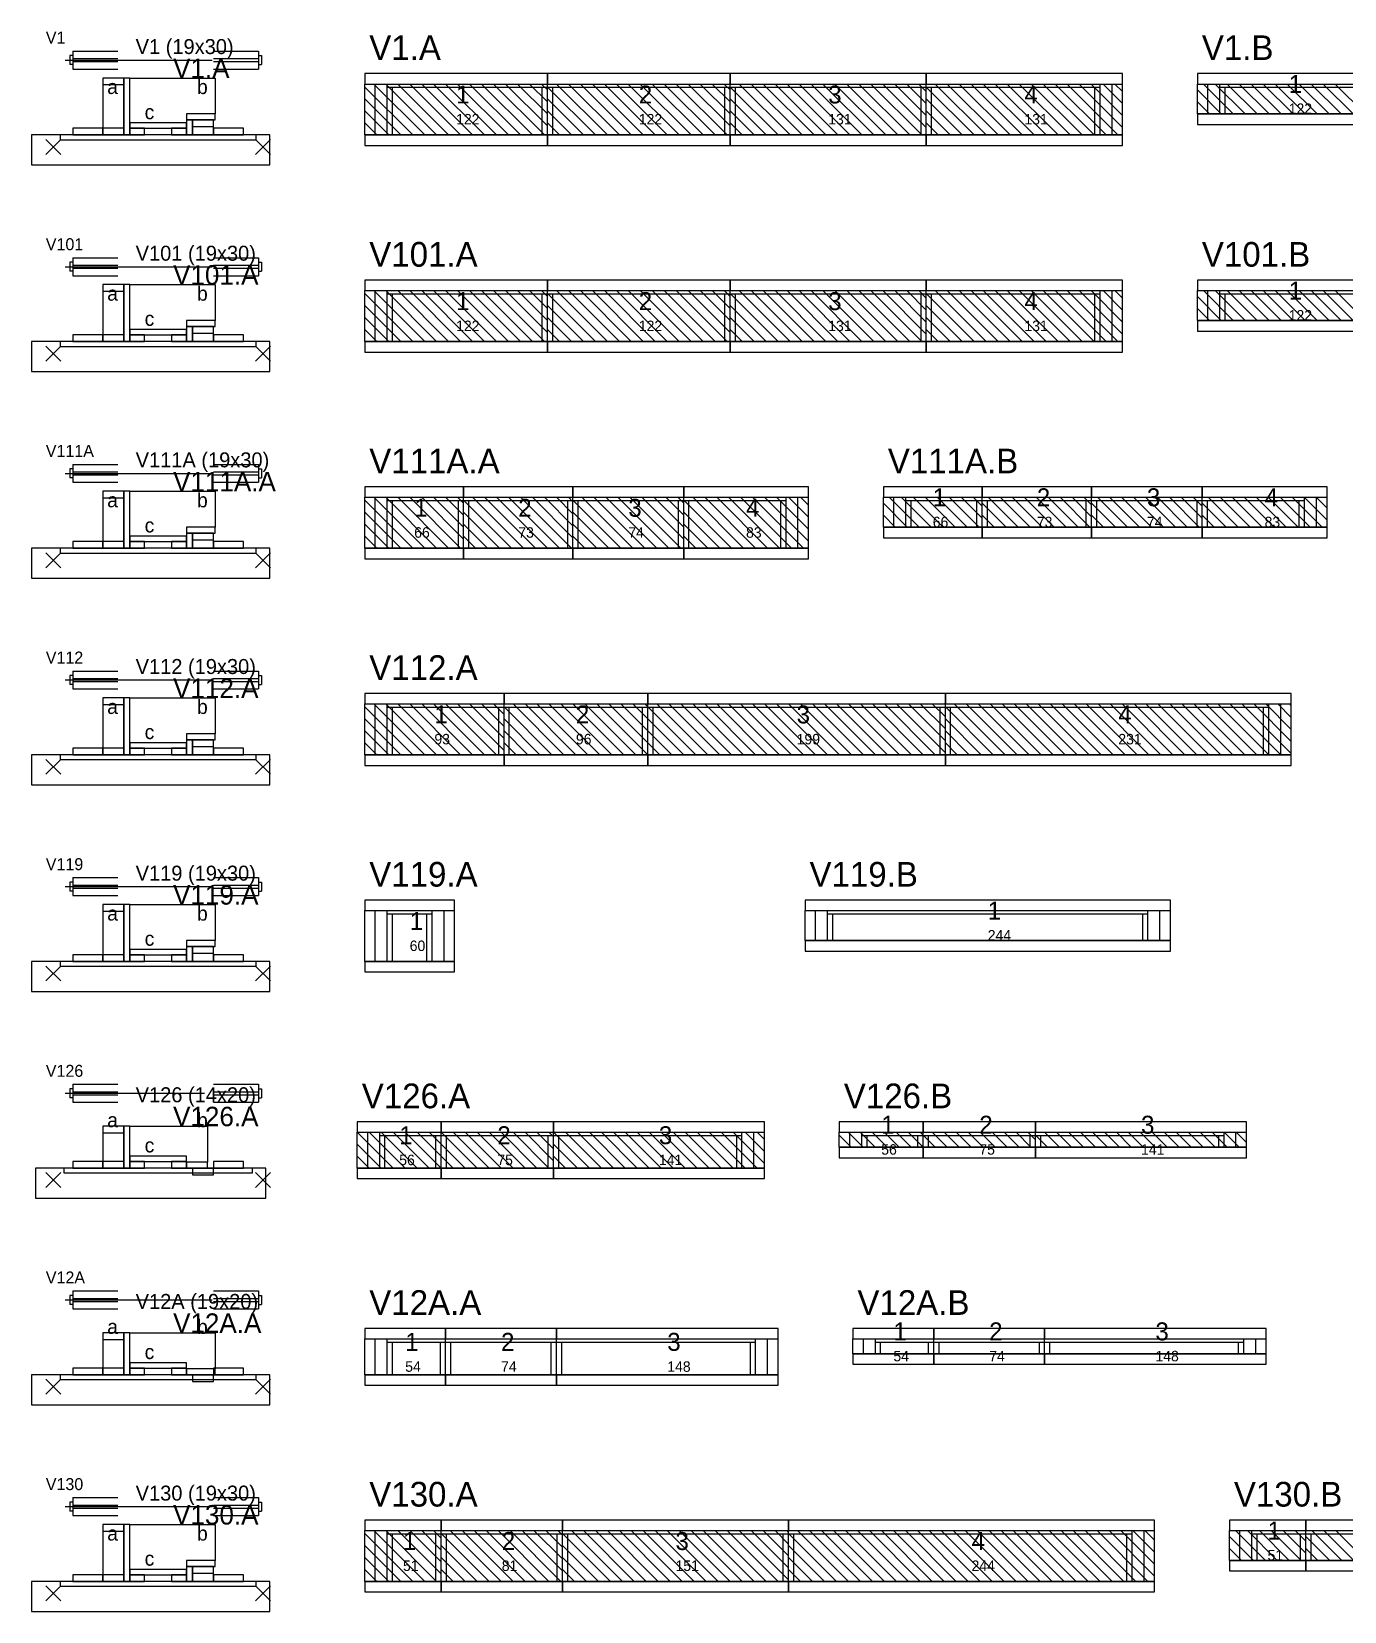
# Model space of a CAD drawing. Header units: metres. Extents: x -10 to 74425, y -2037 to 26.
# Drawn here: x -10 to 867, y -1042 to 13 of the extents above; entities that cross this region are included whole.
import ezdxf

# ---------------------------------------------------------------- set-up
doc = ezdxf.new("R2010")
doc.units = ezdxf.units.M
doc.layers.add('LABELS', color=3, linetype='Continuous')
doc.layers.add('VIGAS', color=7, linetype='Continuous')

msp = doc.modelspace()

# ---------------------------------------------------------------- linework, layer by layer
at = {"layer": 'VIGAS'}
for p, q in [((18, 0), (48, 0)), ((18, 0), (18, -12)), ((112, 0), (142, 0)), ((142, 0), (142, -12)), ((13, -6), (111, -6)), ((16, -3), (16, -9)), ((18, -3), (16, -3)), ((18, -9), (16, -9)), ((18, -5), (48, -5)), ((18, -7), (48, -7)), ((112, -5), (142, -5)), ((112, -7), (142, -7)), ((142, -3), (144, -3)), ((142, -9), (144, -9)), ((144, -3), (144, -9)), ((18, -12), (48, -12)), ((112, -12), (142, -12)), ((213, -22), (335, -22)), ((213, -56), (213, -22)), ((245, -56), (213, -24)), ((253, -56), (219, -22)), ((220, -56), (220, -22)), ((261, -56), (227, -22)), ((228, -56), (228, -22)), ((228, -24.2), (335, -24.2)), ((231.5, -56), (231.5, -24.2)), ((269, -56), (235, -22)), ((277, -56), (243, -22)), ((285, -56), (251, -22)), ((293, -56), (259, -22)), ((301, -56), (267, -22)), ((309, -56), (275, -22)), ((317, -56), (283, -22)), ((325, -56), (291, -22)), ((333, -56), (299, -22)), ((335, -50), (307, -22)), ((335, -42), (315, -22)), ((335, -34), (323, -22)), ((335, -26), (331, -22)), ((331.5, -56), (331.5, -24.2)), ((335, -56), (335, -22)), ((335, -56), (335, -22)), ((335, -22), (457, -22)), ((335, -56), (335, -22)), ((335, -56), (335, -22)), ((335, -56), (335, -22)), ((367, -56), (335, -24)), ((335, -24.2), (457, -24.2)), ((338.5, -56), (338.5, -24.2)), ((375, -56), (341, -22)), ((383, -56), (349, -22)), ((391, -56), (357, -22)), ((399, -56), (365, -22)), ((407, -56), (373, -22)), ((415, -56), (381, -22)), ((423, -56), (389, -22)), ((431, -56), (397, -22)), ((439, -56), (405, -22)), ((447, -56), (413, -22)), ((455, -56), (421, -22)), ((457, -50), (429, -22)), ((457, -42), (437, -22)), ((457, -34), (445, -22)), ((457, -26), (453, -22)), ((453.5, -56), (453.5, -24.2)), ((457, -56), (457, -22)), ((457, -56), (457, -22)), ((457, -22), (588, -22)), ((457, -56), (457, -22)), ((457, -56), (457, -22)), ((457, -56), (457, -22)), ((489, -56), (457, -24)), ((457, -24.2), (588, -24.2)), ((460.5, -56), (460.5, -24.2)), ((497, -56), (463, -22)), ((505, -56), (471, -22)), ((513, -56), (479, -22)), ((521, -56), (487, -22)), ((529, -56), (495, -22)), ((537, -56), (503, -22)), ((545, -56), (511, -22)), ((553, -56), (519, -22)), ((561, -56), (527, -22)), ((569, -56), (535, -22)), ((577, -56), (543, -22)), ((585, -56), (551, -22)), ((588, -51), (559, -22)), ((588, -43), (567, -22)), ((588, -35), (575, -22)), ((588, -27), (583, -22)), ((584.5, -56), (584.5, -24.2)), ((588, -56), (588, -22)), ((588, -56), (588, -22)), ((588, -22), (719, -22)), ((588, -56), (588, -22)), ((588, -56), (588, -22)), ((588, -56), (588, -22)), ((620, -56), (588, -24)), ((588, -24.2), (704, -24.2)), ((591.5, -56), (591.5, -24.2)), ((628, -56), (594, -22)), ((636, -56), (602, -22)), ((644, -56), (610, -22)), ((652, -56), (618, -22)), ((660, -56), (626, -22)), ((668, -56), (634, -22)), ((676, -56), (642, -22)), ((684, -56), (650, -22)), ((692, -56), (658, -22)), ((700, -56), (666, -22)), ((708, -56), (674, -22)), ((716, -56), (682, -22)), ((719, -51), (690, -22)), ((719, -43), (698, -22)), ((700.5, -56), (700.5, -24.2)), ((704, -56), (704, -22)), ((719, -35), (706, -22)), ((712, -56), (712, -22)), ((719, -27), (714, -22)), ((719, -56), (719, -22)), ((769, -22), (891, -22)), ((769, -42), (769, -22)), ((785, -42), (769, -26)), ((793, -42), (773, -22)), ((776, -42), (776, -22)), ((801, -42), (781, -22)), ((784, -42), (784, -22)), ((784, -24.2), (891, -24.2)), ((787.5, -42), (787.5, -24.2)), ((809, -42), (789, -22)), ((817, -42), (797, -22)), ((825, -42), (805, -22)), ((833, -42), (813, -22)), ((841, -42), (821, -22)), ((849, -42), (829, -22)), ((857, -42), (837, -22)), ((865, -42), (845, -22)), ((873, -42), (853, -22)), ((881, -42), (861, -22)), ((237, -56), (213, -32)), ((229, -56), (213, -40)), ((359, -56), (335, -32)), ((351, -56), (335, -40)), ((481, -56), (457, -32)), ((473, -56), (457, -40)), ((612, -56), (588, -32)), ((604, -56), (588, -40)), ((777, -42), (769, -34)), ((769, -42), (891, -42)), ((769, -42), (769, -42)), ((784, -42), (787.5, -42)), ((221, -56), (213, -48)), ((343, -56), (335, -48)), ((465, -56), (457, -48)), ((596, -56), (588, -48)), ((0, -69), (10, -59)), ((0, -59), (10, -69)), ((140, -69), (150, -59)), ((140, -59), (150, -69)), ((213, -56), (335, -56)), ((213, -56), (213, -56)), ((228, -56), (231.5, -56)), ((331.5, -56), (335, -56)), ((335, -56), (457, -56)), ((335, -56), (338.5, -56)), ((335, -56), (335, -56)), ((453.5, -56), (457, -56)), ((457, -56), (588, -56)), ((457, -56), (460.5, -56)), ((457, -56), (457, -56)), ((584.5, -56), (588, -56)), ((588, -56), (719, -56)), ((588, -56), (591.5, -56)), ((588, -56), (588, -56)), ((700.5, -56), (704, -56)), ((13, -144), (111, -144)), ((16, -141), (16, -147)), ((18, -141), (16, -141)), ((18, -147), (16, -147)), ((18, -138), (48, -138)), ((18, -138), (18, -150)), ((18, -143), (48, -143)), ((18, -145), (48, -145)), ((112, -138), (142, -138)), ((112, -143), (142, -143)), ((112, -145), (142, -145)), ((142, -138), (142, -150)), ((142, -141), (144, -141)), ((142, -147), (144, -147)), ((144, -141), (144, -147)), ((18, -150), (48, -150)), ((112, -150), (142, -150)), ((213, -160), (335, -160)), ((213, -194), (213, -160)), ((245, -194), (213, -162)), ((253, -194), (219, -160)), ((220, -194), (220, -160)), ((261, -194), (227, -160)), ((228, -194), (228, -160)), ((228, -162.2), (335, -162.2)), ((231.5, -194), (231.5, -162.2)), ((269, -194), (235, -160)), ((277, -194), (243, -160)), ((285, -194), (251, -160)), ((293, -194), (259, -160)), ((301, -194), (267, -160)), ((309, -194), (275, -160)), ((317, -194), (283, -160)), ((325, -194), (291, -160)), ((333, -194), (299, -160)), ((335, -188), (307, -160)), ((335, -180), (315, -160)), ((335, -172), (323, -160)), ((335, -164), (331, -160)), ((331.5, -194), (331.5, -162.2)), ((335, -194), (335, -160)), ((335, -194), (335, -160)), ((335, -160), (457, -160)), ((335, -194), (335, -160)), ((335, -194), (335, -160)), ((335, -194), (335, -160)), ((367, -194), (335, -162)), ((335, -162.2), (457, -162.2)), ((338.5, -194), (338.5, -162.2)), ((375, -194), (341, -160)), ((383, -194), (349, -160)), ((391, -194), (357, -160)), ((399, -194), (365, -160)), ((407, -194), (373, -160)), ((415, -194), (381, -160)), ((423, -194), (389, -160)), ((431, -194), (397, -160)), ((439, -194), (405, -160)), ((447, -194), (413, -160)), ((455, -194), (421, -160)), ((457, -188), (429, -160)), ((457, -180), (437, -160)), ((457, -172), (445, -160)), ((457, -164), (453, -160)), ((453.5, -194), (453.5, -162.2)), ((457, -194), (457, -160)), ((457, -194), (457, -160)), ((457, -160), (588, -160)), ((457, -194), (457, -160)), ((457, -194), (457, -160)), ((457, -194), (457, -160)), ((489, -194), (457, -162)), ((457, -162.2), (588, -162.2)), ((460.5, -194), (460.5, -162.2)), ((497, -194), (463, -160)), ((505, -194), (471, -160)), ((513, -194), (479, -160)), ((521, -194), (487, -160)), ((529, -194), (495, -160)), ((537, -194), (503, -160)), ((545, -194), (511, -160)), ((553, -194), (519, -160)), ((561, -194), (527, -160)), ((569, -194), (535, -160)), ((577, -194), (543, -160)), ((585, -194), (551, -160)), ((588, -189), (559, -160)), ((588, -181), (567, -160)), ((588, -173), (575, -160)), ((588, -165), (583, -160)), ((584.5, -194), (584.5, -162.2)), ((588, -194), (588, -160)), ((588, -194), (588, -160)), ((588, -160), (719, -160)), ((588, -194), (588, -160)), ((588, -194), (588, -160)), ((588, -194), (588, -160)), ((620, -194), (588, -162)), ((588, -162.2), (704, -162.2)), ((591.5, -194), (591.5, -162.2)), ((628, -194), (594, -160)), ((636, -194), (602, -160)), ((644, -194), (610, -160)), ((652, -194), (618, -160)), ((660, -194), (626, -160)), ((668, -194), (634, -160)), ((676, -194), (642, -160)), ((684, -194), (650, -160)), ((692, -194), (658, -160)), ((700, -194), (666, -160)), ((708, -194), (674, -160)), ((716, -194), (682, -160)), ((719, -189), (690, -160)), ((719, -181), (698, -160)), ((700.5, -194), (700.5, -162.2)), ((704, -194), (704, -160)), ((719, -173), (706, -160)), ((712, -194), (712, -160)), ((719, -165), (714, -160)), ((719, -194), (719, -160)), ((769, -160), (891, -160)), ((769, -180), (769, -160)), ((785, -180), (769, -164)), ((793, -180), (773, -160)), ((776, -180), (776, -160)), ((801, -180), (781, -160)), ((784, -180), (784, -160)), ((784, -162.2), (891, -162.2)), ((787.5, -180), (787.5, -162.2)), ((809, -180), (789, -160)), ((817, -180), (797, -160)), ((825, -180), (805, -160)), ((833, -180), (813, -160)), ((841, -180), (821, -160)), ((849, -180), (829, -160)), ((857, -180), (837, -160)), ((865, -180), (845, -160)), ((873, -180), (853, -160)), ((881, -180), (861, -160)), ((237, -194), (213, -170)), ((229, -194), (213, -178)), ((359, -194), (335, -170)), ((351, -194), (335, -178)), ((481, -194), (457, -170)), ((473, -194), (457, -178)), ((612, -194), (588, -170)), ((604, -194), (588, -178)), ((777, -180), (769, -172)), ((221, -194), (213, -186)), ((343, -194), (335, -186)), ((465, -194), (457, -186)), ((596, -194), (588, -186)), ((769, -180), (891, -180)), ((769, -180), (769, -180)), ((784, -180), (787.5, -180)), ((0, -207), (10, -197)), ((0, -197), (10, -207)), ((140, -207), (150, -197)), ((140, -197), (150, -207)), ((213, -194), (335, -194)), ((213, -194), (213, -194)), ((228, -194), (231.5, -194)), ((331.5, -194), (335, -194)), ((335, -194), (457, -194)), ((335, -194), (338.5, -194)), ((335, -194), (335, -194)), ((453.5, -194), (457, -194)), ((457, -194), (588, -194)), ((457, -194), (460.5, -194)), ((457, -194), (457, -194)), ((584.5, -194), (588, -194)), ((588, -194), (719, -194)), ((588, -194), (591.5, -194)), ((588, -194), (588, -194)), ((700.5, -194), (704, -194)), ((13, -282), (111, -282)), ((16, -279), (16, -285)), ((18, -279), (16, -279)), ((18, -276), (48, -276)), ((18, -276), (18, -288)), ((18, -281), (48, -281)), ((18, -283), (48, -283)), ((112, -276), (142, -276)), ((112, -281), (142, -281)), ((112, -283), (142, -283)), ((142, -276), (142, -288)), ((142, -279), (144, -279)), ((144, -279), (144, -285)), ((18, -285), (16, -285)), ((18, -288), (48, -288)), ((112, -288), (142, -288)), ((142, -285), (144, -285)), ((213, -298), (279, -298)), ((213, -332), (213, -298)), ((245, -332), (213, -300)), ((253, -332), (219, -298)), ((220, -332), (220, -298)), ((261, -332), (227, -298)), ((228, -332), (228, -298)), ((228, -300.2), (279, -300.2)), ((231.5, -332), (231.5, -300.2)), ((269, -332), (235, -298)), ((277, -332), (243, -298)), ((279, -326), (251, -298)), ((279, -318), (259, -298)), ((279, -310), (267, -298)), ((279, -302), (275, -298)), ((275.5, -332), (275.5, -300.2)), ((279, -332), (279, -298)), ((279, -332), (279, -298)), ((279, -298), (352, -298)), ((279, -332), (279, -298)), ((279, -332), (279, -298)), ((279, -332), (279, -298)), ((311, -332), (279, -300)), ((279, -300.2), (352, -300.2)), ((282.5, -332), (282.5, -300.2)), ((319, -332), (285, -298)), ((327, -332), (293, -298)), ((335, -332), (301, -298)), ((343, -332), (309, -298)), ((351, -332), (317, -298)), ((352, -325), (325, -298)), ((352, -317), (333, -298)), ((352, -309), (341, -298)), ((348.5, -332), (348.5, -300.2)), ((352, -301), (349, -298)), ((352, -332), (352, -298)), ((352, -332), (352, -298)), ((352, -298), (426, -298)), ((352, -332), (352, -298)), ((352, -332), (352, -298)), ((352, -332), (352, -298)), ((384, -332), (352, -300)), ((352, -300.2), (426, -300.2)), ((355.5, -332), (355.5, -300.2)), ((392, -332), (358, -298)), ((400, -332), (366, -298)), ((408, -332), (374, -298)), ((416, -332), (382, -298)), ((424, -332), (390, -298)), ((426, -326), (398, -298)), ((426, -318), (406, -298)), ((426, -310), (414, -298)), ((426, -302), (422, -298)), ((422.5, -332), (422.5, -300.2)), ((426, -332), (426, -298)), ((426, -332), (426, -298)), ((426, -298), (509.3, -298)), ((426, -332), (426, -298)), ((426, -332), (426, -298)), ((426, -332), (426, -298)), ((458, -332), (426, -300)), ((426, -300.2), (494.3, -300.2)), ((429.5, -332), (429.5, -300.2)), ((466, -332), (432, -298)), ((474, -332), (440, -298)), ((482, -332), (448, -298)), ((490, -332), (456, -298)), ((498, -332), (464, -298)), ((506, -332), (472, -298)), ((509.3, -327.3), (480, -298)), ((509.3, -319.3), (488, -298)), ((490.8, -332), (490.8, -300.2)), ((494.3, -332), (494.3, -298)), ((509.3, -311.3), (496, -298)), ((502.3, -332), (502.3, -298)), ((509.3, -303.3), (504, -298)), ((509.3, -332), (509.3, -298)), ((559.3, -298), (625.3, -298)), ((559.3, -318), (559.3, -298)), ((575.3, -318), (559.3, -302)), ((583.3, -318), (563.3, -298)), ((566.3, -318), (566.3, -298)), ((591.3, -318), (571.3, -298)), ((574.3, -318), (574.3, -298)), ((574.3, -300.2), (625.3, -300.2)), ((577.8, -318), (577.8, -300.2)), ((599.3, -318), (579.3, -298)), ((607.3, -318), (587.3, -298)), ((615.3, -318), (595.3, -298)), ((623.3, -318), (603.3, -298)), ((625.3, -312), (611.3, -298)), ((625.3, -304), (619.3, -298)), ((621.8, -318), (621.8, -300.2)), ((625.3, -318), (625.3, -298)), ((625.3, -318), (625.3, -298)), ((625.3, -298), (698.3, -298)), ((625.3, -318), (625.3, -298)), ((625.3, -318), (625.3, -298)), ((625.3, -318), (625.3, -298)), ((625.3, -300.2), (698.3, -300.2)), ((641.3, -318), (625.3, -302)), ((628.8, -318), (628.8, -300.2)), ((649.3, -318), (629.3, -298)), ((657.3, -318), (637.3, -298)), ((665.3, -318), (645.3, -298)), ((673.3, -318), (653.3, -298)), ((681.3, -318), (661.3, -298)), ((689.3, -318), (669.3, -298)), ((697.3, -318), (677.3, -298)), ((698.3, -311), (685.3, -298)), ((698.3, -303), (693.3, -298)), ((694.8, -318), (694.8, -300.2)), ((698.3, -318), (698.3, -298)), ((698.3, -318), (698.3, -298)), ((698.3, -298), (772.3, -298)), ((698.3, -318), (698.3, -298)), ((698.3, -318), (698.3, -298)), ((698.3, -318), (698.3, -298)), ((698.3, -300.2), (772.3, -300.2)), ((714.3, -318), (698.3, -302)), ((701.8, -318), (701.8, -300.2)), ((722.3, -318), (702.3, -298)), ((730.3, -318), (710.3, -298)), ((738.3, -318), (718.3, -298)), ((746.3, -318), (726.3, -298)), ((754.3, -318), (734.3, -298)), ((762.3, -318), (742.3, -298)), ((770.3, -318), (750.3, -298)), ((772.3, -312), (758.3, -298)), ((772.3, -304), (766.3, -298)), ((768.8, -318), (768.8, -300.2)), ((772.3, -318), (772.3, -298)), ((772.3, -318), (772.3, -298)), ((772.3, -298), (855.6, -298)), ((772.3, -318), (772.3, -298)), ((772.3, -318), (772.3, -298)), ((772.3, -318), (772.3, -298)), ((772.3, -300.2), (840.6, -300.2)), ((788.3, -318), (772.3, -302)), ((775.8, -318), (775.8, -300.2)), ((796.3, -318), (776.3, -298)), ((804.3, -318), (784.3, -298)), ((812.3, -318), (792.3, -298)), ((820.3, -318), (800.3, -298)), ((828.3, -318), (808.3, -298)), ((836.3, -318), (816.3, -298)), ((844.3, -318), (824.3, -298)), ((852.3, -318), (832.3, -298)), ((837.1, -318), (837.1, -300.2)), ((855.6, -313.3), (840.3, -298)), ((840.6, -318), (840.6, -298)), ((855.6, -305.3), (848.3, -298)), ((848.6, -318), (848.6, -298)), ((855.6, -318), (855.6, -298)), ((237, -332), (213, -308)), ((229, -332), (213, -316)), ((303, -332), (279, -308)), ((295, -332), (279, -316)), ((376, -332), (352, -308)), ((368, -332), (352, -316)), ((450, -332), (426, -308)), ((442, -332), (426, -316)), ((567.3, -318), (559.3, -310)), ((633.3, -318), (625.3, -310)), ((706.3, -318), (698.3, -310)), ((780.3, -318), (772.3, -310)), ((221, -332), (213, -324)), ((287, -332), (279, -324)), ((360, -332), (352, -324)), ((434, -332), (426, -324)), ((559.3, -318), (625.3, -318)), ((559.3, -318), (559.3, -318)), ((574.3, -318), (577.8, -318)), ((621.8, -318), (625.3, -318)), ((625.3, -318), (698.3, -318)), ((625.3, -318), (628.8, -318)), ((625.3, -318), (625.3, -318)), ((694.8, -318), (698.3, -318)), ((698.3, -318), (772.3, -318)), ((698.3, -318), (701.8, -318)), ((698.3, -318), (698.3, -318)), ((768.8, -318), (772.3, -318)), ((772.3, -318), (855.6, -318)), ((772.3, -318), (775.8, -318)), ((772.3, -318), (772.3, -318)), ((837.1, -318), (840.6, -318)), ((0, -345), (10, -335)), ((0, -335), (10, -345)), ((140, -345), (150, -335)), ((140, -335), (150, -345)), ((213, -332), (279, -332)), ((213, -332), (213, -332)), ((228, -332), (231.5, -332)), ((275.5, -332), (279, -332)), ((279, -332), (352, -332)), ((279, -332), (282.5, -332)), ((279, -332), (279, -332)), ((348.5, -332), (352, -332)), ((352, -332), (426, -332)), ((352, -332), (355.5, -332)), ((352, -332), (352, -332)), ((422.5, -332), (426, -332)), ((426, -332), (509.3, -332)), ((426, -332), (429.5, -332)), ((426, -332), (426, -332)), ((490.8, -332), (494.3, -332)), ((13, -420), (111, -420)), ((16, -417), (16, -423)), ((18, -417), (16, -417)), ((18, -414), (48, -414)), ((18, -414), (18, -426)), ((18, -419), (48, -419)), ((18, -421), (48, -421)), ((112, -414), (142, -414)), ((112, -419), (142, -419)), ((112, -421), (142, -421)), ((142, -414), (142, -426)), ((142, -417), (144, -417)), ((144, -417), (144, -423)), ((18, -423), (16, -423)), ((18, -426), (48, -426)), ((112, -426), (142, -426)), ((142, -423), (144, -423)), ((213, -436), (306, -436)), ((213, -470), (213, -436)), ((245, -470), (213, -438)), ((253, -470), (219, -436)), ((220, -470), (220, -436)), ((261, -470), (227, -436)), ((228, -470), (228, -436)), ((228, -438.2), (306, -438.2)), ((231.5, -470), (231.5, -438.2)), ((269, -470), (235, -436)), ((277, -470), (243, -436)), ((285, -470), (251, -436)), ((293, -470), (259, -436)), ((301, -470), (267, -436)), ((306, -467), (275, -436)), ((306, -459), (283, -436)), ((306, -451), (291, -436)), ((306, -443), (299, -436)), ((302.5, -470), (302.5, -438.2)), ((306, -470), (306, -436)), ((306, -470), (306, -436)), ((306, -436), (402, -436)), ((306, -470), (306, -436)), ((306, -470), (306, -436)), ((306, -470), (306, -436)), ((338, -470), (306, -438)), ((306, -438.2), (402, -438.2)), ((309.5, -470), (309.5, -438.2)), ((346, -470), (312, -436)), ((354, -470), (320, -436)), ((362, -470), (328, -436)), ((370, -470), (336, -436)), ((378, -470), (344, -436)), ((386, -470), (352, -436)), ((394, -470), (360, -436)), ((402, -470), (368, -436)), ((402, -462), (376, -436)), ((402, -454), (384, -436)), ((402, -446), (392, -436)), ((398.5, -470), (398.5, -438.2)), ((402, -438), (400, -436)), ((402, -470), (402, -436)), ((402, -470), (402, -436)), ((402, -436), (600.7, -436)), ((402, -470), (402, -436)), ((402, -470), (402, -436)), ((402, -470), (402, -436)), ((434, -470), (402, -438)), ((402, -438.2), (600.7, -438.2)), ((405.5, -470), (405.5, -438.2)), ((442, -470), (408, -436)), ((450, -470), (416, -436)), ((458, -470), (424, -436)), ((466, -470), (432, -436)), ((474, -470), (440, -436)), ((482, -470), (448, -436)), ((490, -470), (456, -436)), ((498, -470), (464, -436)), ((506, -470), (472, -436)), ((514, -470), (480, -436)), ((522, -470), (488, -436)), ((530, -470), (496, -436)), ((538, -470), (504, -436)), ((546, -470), (512, -436)), ((554, -470), (520, -436)), ((562, -470), (528, -436)), ((570, -470), (536, -436)), ((578, -470), (544, -436)), ((586, -470), (552, -436)), ((594, -470), (560, -436)), ((600.7, -468.7), (568, -436)), ((600.7, -460.7), (576, -436)), ((600.7, -452.7), (584, -436)), ((600.7, -444.7), (592, -436)), ((597.2, -470), (597.2, -438.2)), ((600.7, -436.7), (600, -436)), ((600.7, -470), (600.7, -436)), ((600.7, -470), (600.7, -436)), ((600.7, -436), (831.7, -436)), ((600.7, -470), (600.7, -436)), ((600.7, -470), (600.7, -436)), ((600.7, -470), (600.7, -436)), ((632.7, -470), (600.7, -438)), ((600.7, -438.2), (816.7, -438.2)), ((604.2, -470), (604.2, -438.2)), ((640.7, -470), (606.7, -436)), ((648.7, -470), (614.7, -436)), ((656.7, -470), (622.7, -436)), ((664.7, -470), (630.7, -436)), ((672.7, -470), (638.7, -436)), ((680.7, -470), (646.7, -436)), ((688.7, -470), (654.7, -436)), ((696.7, -470), (662.7, -436)), ((704.7, -470), (670.7, -436)), ((712.7, -470), (678.7, -436)), ((720.7, -470), (686.7, -436)), ((728.7, -470), (694.7, -436)), ((736.7, -470), (702.7, -436)), ((744.7, -470), (710.7, -436)), ((752.7, -470), (718.7, -436)), ((760.7, -470), (726.7, -436)), ((768.7, -470), (734.7, -436)), ((776.7, -470), (742.7, -436)), ((784.7, -470), (750.7, -436)), ((792.7, -470), (758.7, -436)), ((800.7, -470), (766.7, -436)), ((808.7, -470), (774.7, -436)), ((816.7, -470), (782.7, -436)), ((824.7, -470), (790.7, -436)), ((831.7, -469), (798.7, -436)), ((831.7, -461), (806.7, -436)), ((813.2, -470), (813.2, -438.2)), ((831.7, -453), (814.7, -436)), ((816.7, -470), (816.7, -436)), ((831.7, -445), (822.7, -436)), ((824.7, -470), (824.7, -436)), ((831.7, -437), (830.7, -436)), ((831.7, -470), (831.7, -436)), ((237, -470), (213, -446)), ((330, -470), (306, -446)), ((426, -470), (402, -446)), ((624.7, -470), (600.7, -446)), ((229, -470), (213, -454)), ((221, -470), (213, -462)), ((322, -470), (306, -454)), ((314, -470), (306, -462)), ((418, -470), (402, -454)), ((410, -470), (402, -462)), ((616.7, -470), (600.7, -454)), ((608.7, -470), (600.7, -462)), ((0, -483), (10, -473)), ((0, -473), (10, -483)), ((140, -483), (150, -473)), ((140, -473), (150, -483)), ((213, -470), (306, -470)), ((213, -470), (213, -470)), ((228, -470), (231.5, -470)), ((302.5, -470), (306, -470)), ((306, -470), (402, -470)), ((306, -470), (309.5, -470)), ((306, -470), (306, -470)), ((398.5, -470), (402, -470)), ((402, -470), (600.7, -470)), ((402, -470), (405.5, -470)), ((402, -470), (402, -470)), ((597.2, -470), (600.7, -470)), ((600.7, -470), (831.7, -470)), ((600.7, -470), (604.2, -470)), ((600.7, -470), (600.7, -470)), ((813.2, -470), (816.7, -470)), ((13, -558), (111, -558)), ((16, -555), (16, -561)), ((18, -555), (16, -555)), ((18, -552), (48, -552)), ((18, -552), (18, -564)), ((18, -557), (48, -557)), ((18, -559), (48, -559)), ((112, -552), (142, -552)), ((112, -557), (142, -557)), ((112, -559), (142, -559)), ((142, -552), (142, -564)), ((142, -555), (144, -555)), ((144, -555), (144, -561)), ((18, -561), (16, -561)), ((18, -564), (48, -564)), ((112, -564), (142, -564)), ((142, -561), (144, -561)), ((213, -574), (273, -574)), ((213, -608), (213, -574)), ((220, -608), (220, -574)), ((228, -608), (228, -574)), ((228, -576.2), (258, -576.2)), ((231.5, -608), (231.5, -576.2)), ((254.5, -608), (254.5, -576.2)), ((258, -608), (258, -574)), ((266, -608), (266, -574)), ((273, -608), (273, -574)), ((507, -574), (751, -574)), ((507, -594), (507, -574)), ((514, -594), (514, -574)), ((522, -594), (522, -574)), ((522, -576.2), (736, -576.2)), ((525.5, -594), (525.5, -576.2)), ((732.5, -594), (732.5, -576.2)), ((736, -594), (736, -574)), ((744, -594), (744, -574)), ((751, -594), (751, -574)), ((507, -594), (751, -594)), ((522, -594), (525.5, -594)), ((732.5, -594), (736, -594)), ((0, -621), (10, -611)), ((0, -611), (10, -621)), ((140, -621), (150, -611)), ((140, -611), (150, -621)), ((213, -608), (273, -608)), ((228, -608), (231.5, -608)), ((254.5, -608), (258, -608)), ((13, -696), (106, -696)), ((16, -693), (16, -699)), ((18, -693), (16, -693)), ((18, -690), (48, -690)), ((18, -690), (18, -702)), ((18, -695), (48, -695)), ((112, -690), (142, -690)), ((112, -695), (142, -695)), ((142, -690), (142, -702)), ((142, -693), (144, -693)), ((144, -693), (144, -699)), ((18, -699), (16, -699)), ((18, -697), (48, -697)), ((18, -702), (48, -702)), ((112, -697), (142, -697)), ((112, -702), (142, -702)), ((142, -699), (144, -699)), ((208, -722), (264, -722)), ((208, -746), (208, -722)), ((232, -746), (208, -722)), ((215, -746), (215, -722)), ((240, -746), (216, -722)), ((223, -746), (223, -722)), ((223, -724.2), (264, -724.2)), ((248, -746), (224, -722)), ((226.5, -746), (226.5, -724.2)), ((256, -746), (232, -722)), ((264, -746), (240, -722)), ((264, -738), (248, -722)), ((264, -730), (256, -722)), ((260.5, -746), (260.5, -724.2)), ((264, -746), (264, -722)), ((264, -746), (264, -722)), ((264, -722), (339, -722)), ((264, -746), (264, -722)), ((264, -746), (264, -722)), ((264, -746), (264, -722)), ((264, -722), (264, -722)), ((288, -746), (264, -722)), ((264, -724.2), (339, -724.2)), ((267.5, -746), (267.5, -724.2)), ((296, -746), (272, -722)), ((304, -746), (280, -722)), ((312, -746), (288, -722)), ((320, -746), (296, -722)), ((328, -746), (304, -722)), ((336, -746), (312, -722)), ((339, -741), (320, -722)), ((339, -733), (328, -722)), ((335.5, -746), (335.5, -724.2)), ((339, -725), (336, -722)), ((339, -746), (339, -722)), ((339, -746), (339, -722)), ((339, -722), (479.9, -722)), ((339, -746), (339, -722)), ((339, -746), (339, -722)), ((339, -746), (339, -722)), ((363, -746), (339, -722)), ((339, -724.2), (464.9, -724.2)), ((342.5, -746), (342.5, -724.2)), ((371, -746), (347, -722)), ((379, -746), (355, -722)), ((387, -746), (363, -722)), ((395, -746), (371, -722)), ((403, -746), (379, -722)), ((411, -746), (387, -722)), ((419, -746), (395, -722)), ((427, -746), (403, -722)), ((435, -746), (411, -722)), ((443, -746), (419, -722)), ((451, -746), (427, -722)), ((459, -746), (435, -722)), ((467, -746), (443, -722)), ((475, -746), (451, -722)), ((479.9, -742.9), (459, -722)), ((461.4, -746), (461.4, -724.2)), ((464.9, -746), (464.9, -722)), ((479.9, -734.9), (467, -722)), ((472.9, -746), (472.9, -722)), ((479.9, -726.9), (475, -722)), ((479.9, -746), (479.9, -722)), ((529.9, -722), (585.9, -722)), ((529.9, -732), (529.9, -722)), ((537.9, -732), (529.9, -724)), ((545.9, -732), (535.9, -722)), ((536.9, -732), (536.9, -722)), ((553.9, -732), (543.9, -722)), ((544.9, -732), (544.9, -722)), ((544.9, -724.2), (585.9, -724.2)), ((548.4, -732), (548.4, -724.2)), ((561.9, -732), (551.9, -722)), ((569.9, -732), (559.9, -722)), ((577.9, -732), (567.9, -722)), ((585.9, -732), (575.9, -722)), ((582.4, -732), (582.4, -724.2)), ((585.9, -724), (583.9, -722)), ((585.9, -732), (585.9, -722)), ((585.9, -732), (585.9, -722)), ((585.9, -722), (660.9, -722)), ((585.9, -732), (585.9, -722)), ((585.9, -732), (585.9, -722)), ((585.9, -732), (585.9, -722)), ((593.9, -732), (585.9, -724)), ((585.9, -724.2), (660.9, -724.2)), ((589.4, -732), (589.4, -724.2)), ((601.9, -732), (591.9, -722)), ((609.9, -732), (599.9, -722)), ((617.9, -732), (607.9, -722)), ((625.9, -732), (615.9, -722)), ((633.9, -732), (623.9, -722)), ((641.9, -732), (631.9, -722)), ((649.9, -732), (639.9, -722)), ((657.9, -732), (647.9, -722)), ((660.9, -727), (655.9, -722)), ((657.4, -732), (657.4, -724.2)), ((660.9, -732), (660.9, -722)), ((660.9, -732), (660.9, -722)), ((660.9, -722), (801.8, -722)), ((660.9, -732), (660.9, -722)), ((660.9, -732), (660.9, -722)), ((660.9, -732), (660.9, -722)), ((668.9, -732), (660.9, -724)), ((660.9, -724.2), (786.8, -724.2)), ((664.4, -732), (664.4, -724.2)), ((676.9, -732), (666.9, -722)), ((684.9, -732), (674.9, -722)), ((692.9, -732), (682.9, -722)), ((700.9, -732), (690.9, -722)), ((708.9, -732), (698.9, -722)), ((716.9, -732), (706.9, -722)), ((724.9, -732), (714.9, -722)), ((732.9, -732), (722.9, -722)), ((740.9, -732), (730.9, -722)), ((748.9, -732), (738.9, -722)), ((756.9, -732), (746.9, -722)), ((764.9, -732), (754.9, -722)), ((772.9, -732), (762.9, -722)), ((780.9, -732), (770.9, -722)), ((788.9, -732), (778.9, -722)), ((783.3, -732), (783.3, -724.2)), ((786.8, -732), (786.8, -722)), ((796.9, -732), (786.9, -722)), ((794.8, -732), (794.8, -722)), ((801.8, -728.9), (794.9, -722)), ((801.8, -732), (801.8, -722)), ((224, -746), (208, -730)), ((216, -746), (208, -738)), ((280, -746), (264, -730)), ((272, -746), (264, -738)), ((355, -746), (339, -730)), ((347, -746), (339, -738)), ((529.9, -732), (585.9, -732)), ((529.9, -732), (529.9, -732)), ((544.9, -732), (548.4, -732)), ((582.4, -732), (585.9, -732)), ((585.9, -732), (660.9, -732)), ((585.9, -732), (589.4, -732)), ((585.9, -732), (585.9, -732)), ((657.4, -732), (660.9, -732)), ((660.9, -732), (801.8, -732)), ((660.9, -732), (664.4, -732)), ((660.9, -732), (660.9, -732)), ((783.3, -732), (786.8, -732)), ((0, -759), (10, -749)), ((0, -749), (10, -759)), ((140, -759), (150, -749)), ((140, -749), (150, -759)), ((208, -746), (264, -746)), ((208, -746), (208, -746)), ((223, -746), (226.5, -746)), ((260.5, -746), (264, -746)), ((264, -746), (339, -746)), ((264, -746), (267.5, -746)), ((264, -746), (264, -746)), ((335.5, -746), (339, -746)), ((339, -746), (479.9, -746)), ((339, -746), (342.5, -746)), ((339, -746), (339, -746)), ((461.4, -746), (464.9, -746)), ((16, -831), (16, -837)), ((18, -831), (16, -831)), ((18, -828), (48, -828)), ((18, -828), (18, -840)), ((18, -833), (48, -833)), ((112, -828), (142, -828)), ((112, -833), (142, -833)), ((142, -828), (142, -840)), ((142, -831), (144, -831)), ((144, -831), (144, -837)), ((13, -834), (111, -834)), ((18, -837), (16, -837)), ((18, -835), (48, -835)), ((18, -840), (48, -840)), ((112, -835), (142, -835)), ((112, -840), (142, -840)), ((142, -837), (144, -837)), ((213, -860), (267, -860)), ((213, -884), (213, -860)), ((220, -884), (220, -860)), ((228, -884), (228, -860)), ((228, -862.2), (267, -862.2)), ((231.5, -884), (231.5, -862.2)), ((263.5, -884), (263.5, -862.2)), ((267, -884), (267, -860)), ((267, -884), (267, -860)), ((267, -860), (341, -860)), ((267, -884), (267, -860)), ((267, -884), (267, -860)), ((267, -884), (267, -860)), ((267, -862.2), (341, -862.2)), ((270.5, -884), (270.5, -862.2)), ((337.5, -884), (337.5, -862.2)), ((341, -884), (341, -860)), ((341, -884), (341, -860)), ((341, -860), (489, -860)), ((341, -884), (341, -860)), ((341, -884), (341, -860)), ((341, -884), (341, -860)), ((341, -862.2), (474, -862.2)), ((344.5, -884), (344.5, -862.2)), ((470.5, -884), (470.5, -862.2)), ((474, -884), (474, -860)), ((482, -884), (482, -860)), ((489, -884), (489, -860)), ((539, -860), (593, -860)), ((539, -870), (539, -860)), ((546, -870), (546, -860)), ((554, -870), (554, -860)), ((554, -862.2), (593, -862.2)), ((557.5, -870), (557.5, -862.2)), ((589.5, -870), (589.5, -862.2)), ((593, -870), (593, -860)), ((593, -870), (593, -860)), ((593, -860), (667, -860)), ((593, -870), (593, -860)), ((593, -870), (593, -860)), ((593, -870), (593, -860)), ((593, -862.2), (667, -862.2)), ((596.5, -870), (596.5, -862.2)), ((663.5, -870), (663.5, -862.2)), ((667, -870), (667, -860)), ((667, -870), (667, -860)), ((667, -860), (815, -860)), ((667, -870), (667, -860)), ((667, -870), (667, -860)), ((667, -870), (667, -860)), ((667, -862.2), (800, -862.2)), ((670.5, -870), (670.5, -862.2)), ((796.5, -870), (796.5, -862.2)), ((800, -870), (800, -860)), ((808, -870), (808, -860)), ((815, -870), (815, -860)), ((539, -870), (593, -870)), ((554, -870), (557.5, -870)), ((589.5, -870), (593, -870)), ((593, -870), (667, -870)), ((593, -870), (596.5, -870)), ((663.5, -870), (667, -870)), ((667, -870), (815, -870)), ((667, -870), (670.5, -870)), ((796.5, -870), (800, -870)), ((213, -884), (267, -884)), ((228, -884), (231.5, -884)), ((263.5, -884), (267, -884)), ((267, -884), (341, -884)), ((267, -884), (270.5, -884)), ((337.5, -884), (341, -884)), ((341, -884), (489, -884)), ((341, -884), (344.5, -884)), ((470.5, -884), (474, -884)), ((0, -897), (10, -887)), ((0, -887), (10, -897)), ((140, -897), (150, -887)), ((140, -887), (150, -897)), ((16, -969), (16, -975)), ((18, -969), (16, -969)), ((18, -966), (48, -966)), ((18, -966), (18, -978)), ((112, -966), (142, -966)), ((142, -966), (142, -978)), ((142, -969), (144, -969)), ((144, -969), (144, -975)), ((13, -972), (111, -972)), ((18, -975), (16, -975)), ((18, -971), (48, -971)), ((18, -973), (48, -973)), ((18, -978), (48, -978)), ((112, -971), (142, -971)), ((112, -973), (142, -973)), ((112, -978), (142, -978)), ((142, -975), (144, -975)), ((213, -988), (264, -988)), ((213, -1022), (213, -988)), ((245, -1022), (213, -990)), ((253, -1022), (219, -988)), ((220, -1022), (220, -988)), ((261, -1022), (227, -988)), ((228, -1022), (228, -988)), ((228, -990.2), (264, -990.2)), ((231.5, -1022), (231.5, -990.2)), ((264, -1017), (235, -988)), ((264, -1009), (243, -988)), ((264, -1001), (251, -988)), ((264, -993), (259, -988)), ((260.5, -1022), (260.5, -990.2)), ((264, -1022), (264, -988)), ((264, -1022), (264, -988)), ((264, -988), (345, -988)), ((264, -1022), (264, -988)), ((264, -1022), (264, -988)), ((264, -1022), (264, -988)), ((296, -1022), (264, -990)), ((264, -990.2), (345, -990.2)), ((267.5, -1022), (267.5, -990.2)), ((304, -1022), (270, -988)), ((312, -1022), (278, -988)), ((320, -1022), (286, -988)), ((328, -1022), (294, -988)), ((336, -1022), (302, -988)), ((344, -1022), (310, -988)), ((345, -1015), (318, -988)), ((345, -1007), (326, -988)), ((345, -999), (334, -988)), ((341.5, -1022), (341.5, -990.2)), ((345, -991), (342, -988)), ((345, -1022), (345, -988)), ((345, -1022), (345, -988)), ((345, -988), (496, -988)), ((345, -1022), (345, -988)), ((345, -1022), (345, -988)), ((345, -1022), (345, -988)), ((377, -1022), (345, -990)), ((345, -990.2), (496, -990.2)), ((348.5, -1022), (348.5, -990.2)), ((385, -1022), (351, -988)), ((393, -1022), (359, -988)), ((401, -1022), (367, -988)), ((409, -1022), (375, -988)), ((417, -1022), (383, -988)), ((425, -1022), (391, -988)), ((433, -1022), (399, -988)), ((441, -1022), (407, -988)), ((449, -1022), (415, -988)), ((457, -1022), (423, -988)), ((465, -1022), (431, -988)), ((473, -1022), (439, -988)), ((481, -1022), (447, -988)), ((489, -1022), (455, -988)), ((496, -1021), (463, -988)), ((496, -1013), (471, -988)), ((496, -1005), (479, -988)), ((496, -997), (487, -988)), ((492.5, -1022), (492.5, -990.2)), ((496, -989), (495, -988)), ((496, -1022), (496, -988)), ((496, -1022), (496, -988)), ((496, -988), (740.4, -988)), ((496, -1022), (496, -988)), ((496, -1022), (496, -988)), ((496, -1022), (496, -988)), ((528, -1022), (496, -990)), ((496, -990.2), (725.4, -990.2)), ((499.5, -1022), (499.5, -990.2)), ((536, -1022), (502, -988)), ((544, -1022), (510, -988)), ((552, -1022), (518, -988)), ((560, -1022), (526, -988)), ((568, -1022), (534, -988)), ((576, -1022), (542, -988)), ((584, -1022), (550, -988)), ((592, -1022), (558, -988)), ((600, -1022), (566, -988)), ((608, -1022), (574, -988)), ((616, -1022), (582, -988)), ((624, -1022), (590, -988)), ((632, -1022), (598, -988)), ((640, -1022), (606, -988)), ((648, -1022), (614, -988)), ((656, -1022), (622, -988)), ((664, -1022), (630, -988)), ((672, -1022), (638, -988)), ((680, -1022), (646, -988)), ((688, -1022), (654, -988)), ((696, -1022), (662, -988)), ((704, -1022), (670, -988)), ((712, -1022), (678, -988)), ((720, -1022), (686, -988)), ((728, -1022), (694, -988)), ((736, -1022), (702, -988)), ((740.4, -1018.4), (710, -988)), ((740.4, -1010.4), (718, -988)), ((721.9, -1022), (721.9, -990.2)), ((725.4, -1022), (725.4, -988)), ((740.4, -1002.4), (726, -988)), ((733.4, -1022), (733.4, -988)), ((740.4, -994.4), (734, -988)), ((740.4, -1022), (740.4, -988)), ((790.4, -988), (841.4, -988)), ((790.4, -1008), (790.4, -988)), ((814.4, -1008), (794.4, -988)), ((797.4, -1008), (797.4, -988)), ((822.4, -1008), (802.4, -988)), ((805.4, -1008), (805.4, -988)), ((805.4, -990.2), (841.4, -990.2)), ((808.9, -1008), (808.9, -990.2)), ((830.4, -1008), (810.4, -988)), ((838.4, -1008), (818.4, -988)), ((841.4, -1003), (826.4, -988)), ((841.4, -995), (834.4, -988)), ((837.9, -1008), (837.9, -990.2)), ((841.4, -1008), (841.4, -988)), ((841.4, -1008), (841.4, -988)), ((841.4, -988), (922.4, -988)), ((841.4, -1008), (841.4, -988)), ((841.4, -1008), (841.4, -988)), ((841.4, -1008), (841.4, -988)), ((841.4, -990.2), (922.4, -990.2)), ((844.9, -1008), (844.9, -990.2)), ((865.4, -1008), (845.4, -988)), ((873.4, -1008), (853.4, -988)), ((881.4, -1008), (861.4, -988)), ((237, -1022), (213, -998)), ((288, -1022), (264, -998)), ((369, -1022), (345, -998)), ((520, -1022), (496, -998)), ((806.4, -1008), (790.4, -992)), ((798.4, -1008), (790.4, -1000)), ((857.4, -1008), (841.4, -992)), ((849.4, -1008), (841.4, -1000)), ((229, -1022), (213, -1006)), ((280, -1022), (264, -1006)), ((361, -1022), (345, -1006)), ((512, -1022), (496, -1006)), ((790.4, -1008), (841.4, -1008)), ((790.4, -1008), (790.4, -1008)), ((805.4, -1008), (808.9, -1008)), ((837.9, -1008), (841.4, -1008)), ((841.4, -1008), (922.4, -1008)), ((841.4, -1008), (844.9, -1008)), ((841.4, -1008), (841.4, -1008)), ((221, -1022), (213, -1014)), ((213, -1022), (264, -1022)), ((213, -1022), (213, -1022)), ((228, -1022), (231.5, -1022)), ((260.5, -1022), (264, -1022)), ((272, -1022), (264, -1014)), ((264, -1022), (345, -1022)), ((264, -1022), (267.5, -1022)), ((264, -1022), (264, -1022)), ((341.5, -1022), (345, -1022)), ((353, -1022), (345, -1014)), ((345, -1022), (496, -1022)), ((345, -1022), (348.5, -1022)), ((345, -1022), (345, -1022)), ((492.5, -1022), (496, -1022)), ((504, -1022), (496, -1014)), ((496, -1022), (740.4, -1022)), ((496, -1022), (499.5, -1022)), ((496, -1022), (496, -1022)), ((721.9, -1022), (725.4, -1022)), ((0, -1035), (10, -1025)), ((0, -1025), (10, -1035)), ((140, -1035), (150, -1025)), ((140, -1025), (150, -1035))]:
    msp.add_line(p, q, dxfattribs=at)
for points in [[(38, -56), (52, -56), (52, -18), (38, -18)], [(38, -22.4), (52, -22.4), (52, -18), (38, -18)], [(52, -56), (56, -56), (56, -18), (52, -18)], [(56, -48), (56, -18), (113, -18), (113, -42), (94, -42), (94, -48)], [(213, -22), (335, -22), (335, -15), (213, -15)], [(335, -22), (457, -22), (457, -15), (335, -15)], [(457, -22), (588, -22), (588, -15), (457, -15)], [(588, -22), (719, -22), (719, -15), (588, -15)], [(769, -22), (891, -22), (891, -15), (769, -15)], [(94, -46), (113, -46), (113, -42), (94, -42)], [(769, -49), (891, -49), (891, -42), (769, -42)], [(18, -56), (38, -56), (38, -51.6), (18, -51.6)], [(38, -56), (52, -56), (52, -51.6), (38, -51.6)], [(56, -51.6), (94, -51.6), (94, -48), (56, -48)], [(56, -56), (66, -56), (66, -51.6), (56, -51.6)], [(84, -56), (94, -56), (94, -51.6), (84, -51.6)], [(94, -56), (98, -56), (98, -46), (94, -46)], [(98, -56), (112, -56), (112, -46), (98, -46)], [(98, -50.4), (112, -50.4), (112, -46), (98, -46)], [(112, -56), (132, -56), (132, -51.6), (112, -51.6)], [(-9.5, -76), (149.5, -76), (149.5, -56), (-9.5, -56)], [(9.5, -59.2), (140.5, -59.2), (140.5, -56), (9.5, -56)], [(213, -63), (335, -63), (335, -56), (213, -56)], [(335, -63), (457, -63), (457, -56), (335, -56)], [(457, -63), (588, -63), (588, -56), (457, -56)], [(588, -63), (719, -63), (719, -56), (588, -56)], [(38, -194), (52, -194), (52, -156), (38, -156)], [(38, -160.4), (52, -160.4), (52, -156), (38, -156)], [(52, -194), (56, -194), (56, -156), (52, -156)], [(56, -186), (56, -156), (113, -156), (113, -180), (94, -180), (94, -186)], [(213, -160), (335, -160), (335, -153), (213, -153)], [(335, -160), (457, -160), (457, -153), (335, -153)], [(457, -160), (588, -160), (588, -153), (457, -153)], [(588, -160), (719, -160), (719, -153), (588, -153)], [(769, -160), (891, -160), (891, -153), (769, -153)], [(18, -194), (38, -194), (38, -189.6), (18, -189.6)], [(38, -194), (52, -194), (52, -189.6), (38, -189.6)], [(56, -189.6), (94, -189.6), (94, -186), (56, -186)], [(56, -194), (66, -194), (66, -189.6), (56, -189.6)], [(84, -194), (94, -194), (94, -189.6), (84, -189.6)], [(94, -184), (113, -184), (113, -180), (94, -180)], [(94, -194), (98, -194), (98, -184), (94, -184)], [(98, -194), (112, -194), (112, -184), (98, -184)], [(98, -188.4), (112, -188.4), (112, -184), (98, -184)], [(112, -194), (132, -194), (132, -189.6), (112, -189.6)], [(769, -187), (891, -187), (891, -180), (769, -180)], [(-9.5, -214), (149.5, -214), (149.5, -194), (-9.5, -194)], [(9.5, -197.2), (140.5, -197.2), (140.5, -194), (9.5, -194)], [(213, -201), (335, -201), (335, -194), (213, -194)], [(335, -201), (457, -201), (457, -194), (335, -194)], [(457, -201), (588, -201), (588, -194), (457, -194)], [(588, -201), (719, -201), (719, -194), (588, -194)], [(38, -332), (52, -332), (52, -294), (38, -294)], [(38, -298.4), (52, -298.4), (52, -294), (38, -294)], [(52, -332), (56, -332), (56, -294), (52, -294)], [(56, -324), (56, -294), (113, -294), (113, -318), (94, -318), (94, -324)], [(213, -298), (279, -298), (279, -291), (213, -291)], [(279, -298), (352, -298), (352, -291), (279, -291)], [(352, -298), (426, -298), (426, -291), (352, -291)], [(426, -298), (509.3, -298), (509.3, -291), (426, -291)], [(559.3, -298), (625.3, -298), (625.3, -291), (559.3, -291)], [(625.3, -298), (698.3, -298), (698.3, -291), (625.3, -291)], [(698.3, -298), (772.3, -298), (772.3, -291), (698.3, -291)], [(772.3, -298), (855.6, -298), (855.6, -291), (772.3, -291)], [(56, -327.6), (94, -327.6), (94, -324), (56, -324)], [(94, -322), (113, -322), (113, -318), (94, -318)], [(94, -332), (98, -332), (98, -322), (94, -322)], [(98, -332), (112, -332), (112, -322), (98, -322)], [(98, -326.4), (112, -326.4), (112, -322), (98, -322)], [(559.3, -325), (625.3, -325), (625.3, -318), (559.3, -318)], [(625.3, -325), (698.3, -325), (698.3, -318), (625.3, -318)], [(698.3, -325), (772.3, -325), (772.3, -318), (698.3, -318)], [(772.3, -325), (855.6, -325), (855.6, -318), (772.3, -318)], [(-9.5, -352), (149.5, -352), (149.5, -332), (-9.5, -332)], [(9.5, -335.2), (140.5, -335.2), (140.5, -332), (9.5, -332)], [(18, -332), (38, -332), (38, -327.6), (18, -327.6)], [(38, -332), (52, -332), (52, -327.6), (38, -327.6)], [(56, -332), (66, -332), (66, -327.6), (56, -327.6)], [(84, -332), (94, -332), (94, -327.6), (84, -327.6)], [(112, -332), (132, -332), (132, -327.6), (112, -327.6)], [(213, -339), (279, -339), (279, -332), (213, -332)], [(279, -339), (352, -339), (352, -332), (279, -332)], [(352, -339), (426, -339), (426, -332), (352, -332)], [(426, -339), (509.3, -339), (509.3, -332), (426, -332)], [(38, -470), (52, -470), (52, -432), (38, -432)], [(38, -436.4), (52, -436.4), (52, -432), (38, -432)], [(52, -470), (56, -470), (56, -432), (52, -432)], [(56, -462), (56, -432), (113, -432), (113, -456), (94, -456), (94, -462)], [(213, -436), (306, -436), (306, -429), (213, -429)], [(306, -436), (402, -436), (402, -429), (306, -429)], [(402, -436), (600.7, -436), (600.7, -429), (402, -429)], [(600.7, -436), (831.7, -436), (831.7, -429), (600.7, -429)], [(56, -465.6), (94, -465.6), (94, -462), (56, -462)], [(94, -460), (113, -460), (113, -456), (94, -456)], [(94, -470), (98, -470), (98, -460), (94, -460)], [(98, -470), (112, -470), (112, -460), (98, -460)], [(98, -464.4), (112, -464.4), (112, -460), (98, -460)], [(-9.5, -490), (149.5, -490), (149.5, -470), (-9.5, -470)], [(9.5, -473.2), (140.5, -473.2), (140.5, -470), (9.5, -470)], [(18, -470), (38, -470), (38, -465.6), (18, -465.6)], [(38, -470), (52, -470), (52, -465.6), (38, -465.6)], [(56, -470), (66, -470), (66, -465.6), (56, -465.6)], [(84, -470), (94, -470), (94, -465.6), (84, -465.6)], [(112, -470), (132, -470), (132, -465.6), (112, -465.6)], [(213, -477), (306, -477), (306, -470), (213, -470)], [(306, -477), (402, -477), (402, -470), (306, -470)], [(402, -477), (600.7, -477), (600.7, -470), (402, -470)], [(600.7, -477), (831.7, -477), (831.7, -470), (600.7, -470)], [(213, -574), (273, -574), (273, -567), (213, -567)], [(507, -574), (751, -574), (751, -567), (507, -567)], [(38, -608), (52, -608), (52, -570), (38, -570)], [(38, -574.4), (52, -574.4), (52, -570), (38, -570)], [(52, -608), (56, -608), (56, -570), (52, -570)], [(56, -600), (56, -570), (113, -570), (113, -594), (94, -594), (94, -600)], [(56, -603.6), (94, -603.6), (94, -600), (56, -600)], [(94, -598), (113, -598), (113, -594), (94, -594)], [(94, -608), (98, -608), (98, -598), (94, -598)], [(98, -608), (112, -608), (112, -598), (98, -598)], [(98, -602.4), (112, -602.4), (112, -598), (98, -598)], [(507, -601), (751, -601), (751, -594), (507, -594)], [(-9.5, -628), (149.5, -628), (149.5, -608), (-9.5, -608)], [(9.5, -611.2), (140.5, -611.2), (140.5, -608), (9.5, -608)], [(18, -608), (38, -608), (38, -603.6), (18, -603.6)], [(38, -608), (52, -608), (52, -603.6), (38, -603.6)], [(56, -608), (66, -608), (66, -603.6), (56, -603.6)], [(84, -608), (94, -608), (94, -603.6), (84, -603.6)], [(112, -608), (132, -608), (132, -603.6), (112, -603.6)], [(213, -615), (273, -615), (273, -608), (213, -608)], [(208, -722), (264, -722), (264, -715), (208, -715)], [(264, -722), (339, -722), (339, -715), (264, -715)], [(339, -722), (479.9, -722), (479.9, -715), (339, -715)], [(529.9, -722), (585.9, -722), (585.9, -715), (529.9, -715)], [(585.9, -722), (660.9, -722), (660.9, -715), (585.9, -715)], [(660.9, -722), (801.8, -722), (801.8, -715), (660.9, -715)], [(38, -746), (52, -746), (52, -718), (38, -718)], [(38, -722.4), (52, -722.4), (52, -718), (38, -718)], [(52, -746), (56, -746), (56, -718), (52, -718)], [(56, -738), (56, -718), (108, -718), (108, -742), (94, -742), (94, -738)], [(56, -741.6), (94, -741.6), (94, -738), (56, -738)], [(529.9, -739), (585.9, -739), (585.9, -732), (529.9, -732)], [(585.9, -739), (660.9, -739), (660.9, -732), (585.9, -732)], [(660.9, -739), (801.8, -739), (801.8, -732), (660.9, -732)], [(-7, -766), (147, -766), (147, -746), (-7, -746)], [(12, -749.2), (138, -749.2), (138, -746), (12, -746)], [(18, -746), (38, -746), (38, -741.6), (18, -741.6)], [(38, -746), (52, -746), (52, -741.6), (38, -741.6)], [(56, -746), (66, -746), (66, -741.6), (56, -741.6)], [(84, -746), (94, -746), (94, -741.6), (84, -741.6)], [(94, -746), (108, -746), (108, -742), (94, -742)], [(94, -746), (98, -746), (98, -746), (94, -746)], [(98, -746), (112, -746), (112, -746), (98, -746)], [(98, -750.4), (112, -750.4), (112, -746), (98, -746)], [(112, -746), (132, -746), (132, -741.6), (112, -741.6)], [(208, -753), (264, -753), (264, -746), (208, -746)], [(264, -753), (339, -753), (339, -746), (264, -746)], [(339, -753), (479.9, -753), (479.9, -746), (339, -746)], [(213, -860), (267, -860), (267, -853), (213, -853)], [(267, -860), (341, -860), (341, -853), (267, -853)], [(341, -860), (489, -860), (489, -853), (341, -853)], [(539, -860), (593, -860), (593, -853), (539, -853)], [(593, -860), (667, -860), (667, -853), (593, -853)], [(667, -860), (815, -860), (815, -853), (667, -853)], [(38, -884), (52, -884), (52, -856), (38, -856)], [(38, -860.4), (52, -860.4), (52, -856), (38, -856)], [(52, -884), (56, -884), (56, -856), (52, -856)], [(56, -876), (56, -856), (113, -856), (113, -880), (94, -880), (94, -876)], [(539, -877), (593, -877), (593, -870), (539, -870)], [(593, -877), (667, -877), (667, -870), (593, -870)], [(667, -877), (815, -877), (815, -870), (667, -870)], [(-9.5, -904), (149.5, -904), (149.5, -884), (-9.5, -884)], [(9.5, -887.2), (140.5, -887.2), (140.5, -884), (9.5, -884)], [(18, -884), (38, -884), (38, -879.6), (18, -879.6)], [(38, -884), (52, -884), (52, -879.6), (38, -879.6)], [(56, -879.6), (94, -879.6), (94, -876), (56, -876)], [(56, -884), (66, -884), (66, -879.6), (56, -879.6)], [(84, -884), (94, -884), (94, -879.6), (84, -879.6)], [(94, -884), (113, -884), (113, -880), (94, -880)], [(94, -884), (98, -884), (98, -884), (94, -884)], [(98, -884), (112, -884), (112, -884), (98, -884)], [(98, -888.4), (112, -888.4), (112, -884), (98, -884)], [(112, -884), (132, -884), (132, -879.6), (112, -879.6)], [(213, -891), (267, -891), (267, -884), (213, -884)], [(267, -891), (341, -891), (341, -884), (267, -884)], [(341, -891), (489, -891), (489, -884), (341, -884)], [(213, -988), (264, -988), (264, -981), (213, -981)], [(264, -988), (345, -988), (345, -981), (264, -981)], [(345, -988), (496, -988), (496, -981), (345, -981)], [(496, -988), (740.4, -988), (740.4, -981), (496, -981)], [(790.4, -988), (841.4, -988), (841.4, -981), (790.4, -981)], [(841.4, -988), (922.4, -988), (922.4, -981), (841.4, -981)], [(38, -1022), (52, -1022), (52, -984), (38, -984)], [(38, -988.4), (52, -988.4), (52, -984), (38, -984)], [(52, -1022), (56, -1022), (56, -984), (52, -984)], [(56, -1014), (56, -984), (113, -984), (113, -1008), (94, -1008), (94, -1014)], [(94, -1012), (113, -1012), (113, -1008), (94, -1008)], [(94, -1022), (98, -1022), (98, -1012), (94, -1012)], [(98, -1022), (112, -1022), (112, -1012), (98, -1012)], [(98, -1016.4), (112, -1016.4), (112, -1012), (98, -1012)], [(790.4, -1015), (841.4, -1015), (841.4, -1008), (790.4, -1008)], [(841.4, -1015), (922.4, -1015), (922.4, -1008), (841.4, -1008)], [(-9.5, -1042), (149.5, -1042), (149.5, -1022), (-9.5, -1022)], [(9.5, -1025.2), (140.5, -1025.2), (140.5, -1022), (9.5, -1022)], [(18, -1022), (38, -1022), (38, -1017.6), (18, -1017.6)], [(38, -1022), (52, -1022), (52, -1017.6), (38, -1017.6)], [(56, -1017.6), (94, -1017.6), (94, -1014), (56, -1014)], [(56, -1022), (66, -1022), (66, -1017.6), (56, -1017.6)], [(84, -1022), (94, -1022), (94, -1017.6), (84, -1017.6)], [(112, -1022), (132, -1022), (132, -1017.6), (112, -1017.6)], [(213, -1029), (264, -1029), (264, -1022), (213, -1022)], [(264, -1029), (345, -1029), (345, -1022), (264, -1022)], [(345, -1029), (496, -1029), (496, -1022), (345, -1022)], [(496, -1029), (740.4, -1029), (740.4, -1022), (496, -1022)]]:
    msp.add_lwpolyline(points, close=True, dxfattribs=at)

# ---------------------------------------------------------------- texts
at = {"layer": 'LABELS'}
for s, p in [('V1', (0, 5)), ('V101', (0, -133)), ('V111A', (0, -271)), ('V112', (0, -409)), ('V119', (0, -547)), ('V126', (0, -685)), ('V12A', (0, -823)), ('V130', (0, -961))]:
    msp.add_text(s, height=8, dxfattribs=at).set_placement(p)
at = {"layer": 'VIGAS'}
for s, height, p in [('V1 (19x30)', 10, (60, -2)), ('V1.A', 16.5, (216, -6)), ('V1.B', 16.5, (772, -6)), ('V1.A', 13, (85, -18)), ('b', 9.6, (101, -28.7)), ('1', 12, (830, -28)), ('a', 9.6, (41, -28.7)), ('1', 12, (274, -35)), ('2', 12, (396, -35)), ('3', 12, (522.5, -35)), ('4', 12, (653.5, -35)), ('c', 9.6, (66, -45.5)), ('122', 7, (274, -49)), ('122', 7, (396, -49)), ('131', 7, (522.5, -49)), ('131', 7, (653.5, -49)), ('122', 7, (830, -42)), ('V101 (19x30)', 10, (60, -140)), ('V101.A', 16.5, (216, -144)), ('V101.B', 16.5, (772, -144)), ('V101.A', 13, (85, -156)), ('b', 9.6, (101, -166.7)), ('1', 12, (830, -166)), ('a', 9.6, (41, -166.7)), ('1', 12, (274, -173)), ('2', 12, (396, -173)), ('3', 12, (522.5, -173)), ('4', 12, (653.5, -173)), ('c', 9.6, (66, -183.5)), ('122', 7, (830, -180)), ('122', 7, (274, -187)), ('122', 7, (396, -187)), ('131', 7, (522.5, -187)), ('131', 7, (653.5, -187)), ('V111A (19x30)', 10, (60, -278)), ('V111A.A', 16.5, (216, -282)), ('V111A.B', 16.5, (562.3, -282)), ('V111A.A', 13, (85, -294)), ('b', 9.6, (101, -304.7)), ('1', 12, (592.3, -304)), ('2', 12, (661.8, -304)), ('3', 12, (735.3, -304)), ('4', 12, (813.9, -304)), ('a', 9.6, (41, -304.7)), ('1', 12, (246, -311)), ('2', 12, (315.5, -311)), ('3', 12, (389, -311)), ('4', 12, (467.6, -311)), ('c', 9.6, (66, -321.5)), ('66', 7, (592.3, -318)), ('73', 7, (661.8, -318)), ('74', 7, (735.3, -318)), ('83', 7, (813.9, -318)), ('66', 7, (246, -325)), ('73', 7, (315.5, -325)), ('74', 7, (389, -325)), ('83', 7, (467.6, -325)), ('V112 (19x30)', 10, (60, -416)), ('V112.A', 16.5, (216, -420)), ('V112.A', 13, (85, -432)), ('a', 9.6, (41, -442.7)), ('b', 9.6, (101, -442.7)), ('1', 12, (259.5, -449)), ('2', 12, (354, -449)), ('3', 12, (501.4, -449)), ('4', 12, (716.2, -449)), ('c', 9.6, (66, -459.5)), ('93', 7, (259.5, -463)), ('96', 7, (354, -463)), ('199', 7, (501.4, -463)), ('231', 7, (716.2, -463)), ('V119 (19x30)', 10, (60, -554)), ('V119.A', 16.5, (216, -558)), ('V119.B', 16.5, (510, -558)), ('V119.A', 13, (85, -570)), ('1', 12, (629, -580)), ('a', 9.6, (41, -580.7)), ('b', 9.6, (101, -580.7)), ('1', 12, (243, -587)), ('c', 9.6, (66, -597.5)), ('244', 7, (629, -594)), ('60', 7, (243, -601)), ('V126 (14x20)', 10, (60, -702)), ('V126.A', 16.5, (211, -706)), ('V126.B', 16.5, (532.9, -706)), ('V126.A', 13, (85, -718)), ('a', 9.6, (41, -718.7)), ('b', 9.6, (101, -718.7)), ('1', 12, (557.9, -723)), ('2', 12, (623.4, -723)), ('3', 12, (731.4, -723)), ('1', 12, (236, -730)), ('2', 12, (301.5, -730)), ('3', 12, (409.4, -730)), ('c', 9.6, (66, -735.5)), ('56', 7, (236, -744)), ('75', 7, (301.5, -744)), ('141', 7, (409.4, -744)), ('56', 7, (557.9, -737)), ('75', 7, (623.4, -737)), ('141', 7, (731.4, -737)), ('V12A (19x20)', 10, (60, -840)), ('V12A.A', 16.5, (216, -844)), ('V12A.B', 16.5, (542, -844)), ('V12A.A', 13, (85, -856)), ('a', 9.6, (41, -856.7)), ('b', 9.6, (101, -856.7)), ('1', 12, (566, -861)), ('2', 12, (630, -861)), ('3', 12, (741, -861)), ('1', 12, (240, -868)), ('2', 12, (304, -868)), ('3', 12, (415, -868)), ('c', 9.6, (66, -873.5)), ('54', 7, (240, -882)), ('74', 7, (304, -882)), ('148', 7, (415, -882)), ('54', 7, (566, -875)), ('74', 7, (630, -875)), ('148', 7, (741, -875)), ('V130 (19x30)', 10, (60, -968)), ('V130.A', 16.5, (216, -972)), ('V130.B', 16.5, (793.4, -972)), ('V130.A', 13, (85, -984)), ('a', 9.6, (41, -994.7)), ('b', 9.6, (101, -994.7)), ('1', 12, (238.5, -1001)), ('2', 12, (304.5, -1001)), ('3', 12, (420.5, -1001)), ('4', 12, (618.2, -1001)), ('1', 12, (815.9, -994)), ('51', 7, (815.9, -1008)), ('c', 9.6, (66, -1011.5)), ('51', 7, (238.5, -1015)), ('81', 7, (304.5, -1015)), ('151', 7, (420.5, -1015)), ('244', 7, (618.2, -1015))]:
    msp.add_text(s, height=height, dxfattribs=at).set_placement(p)

doc.saveas('drawing.dxf')
